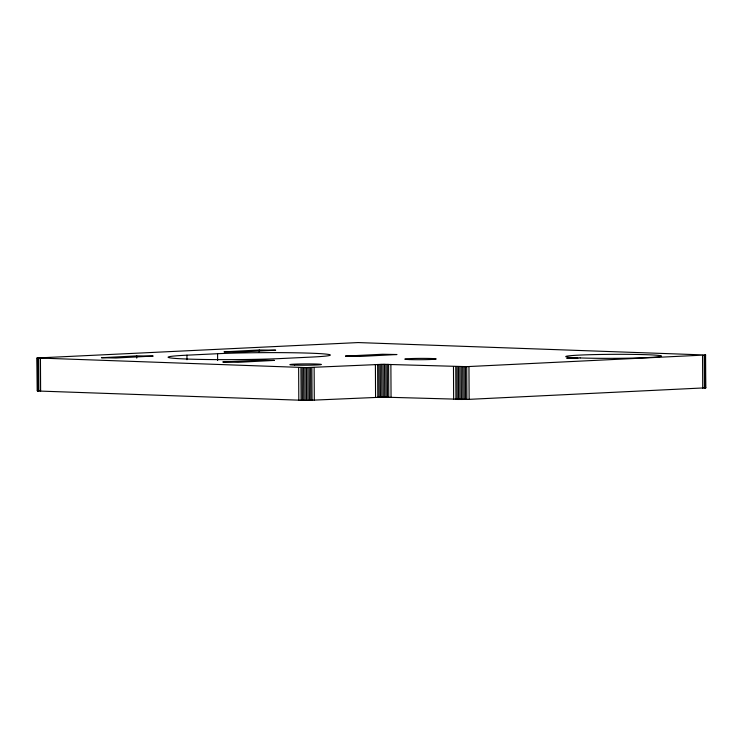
<?xml version="1.0" encoding="UTF-8"?>
<svg xmlns="http://www.w3.org/2000/svg" width="743" height="743" viewBox="0 0 743 743"><rect width="100%" height="100%" fill="white"/><g stroke="black" fill="none" stroke-linecap="round" stroke-linejoin="round"><path stroke-width="1.11" d="M37.15 357.977L358.163 342.569L705.674 354.996L466.706 366.643L383.109 364.311L306.422 367.609L37.15 357.977L37.326 390.799L40.614 391.106L306.59 400.431L383.277 397.134L466.883 399.455L705.85 387.818L702.562 387.512M37.326 390.799L40.447 390.456M136.731 355.878L101.447 357.736L115.908 358.005L153.16 356.064L136.731 355.878L136.749 358.135M259.279 349.99L223.996 351.857L238.447 352.117L275.699 350.185L259.279 349.99L259.288 352.256M186.948 355.182L217.588 353.714A65.69 2.749 -0.3 0 1 310.481 353.185A65.69 2.749 -0.3 0 1 311.475 357.077L280.845 358.544A65.69 2.749 -0.3 0 1 187.942 359.073A65.69 2.749 -0.3 0 1 186.948 355.182L186.976 359.714M705.571 354.94L705.776 387.874M705.339 355.117L705.506 387.939M704.893 355.182L705.061 387.995M704.271 355.238L704.438 388.05M702.553 355.34L702.729 388.162M468.963 366.559L469.13 399.372M466.706 366.643L466.883 399.455M465.434 366.671L465.601 399.493M464.078 366.698L464.254 399.52M462.685 366.717L462.852 399.539M461.254 366.736L461.422 399.548M459.824 366.736L459.991 399.558M458.412 366.736L458.589 399.548M457.056 366.726L457.224 399.539M455.765 366.698L455.933 399.52M453.481 366.643L453.648 399.465M390.883 364.404L391.05 397.226M388.598 364.349L388.765 397.161M387.307 364.321L387.474 397.143M385.942 364.311L386.119 397.134M384.54 364.311L384.707 397.124M383.109 364.311L383.277 397.134M381.679 364.33L381.846 397.143M380.277 364.349L380.444 397.161M378.921 364.376L379.097 397.189M377.648 364.404L377.815 397.226M375.401 364.488L375.568 397.31M314.131 367.432L314.298 400.254M311.874 367.516L312.051 400.338M310.602 367.553L310.769 400.375M309.246 367.581L309.422 400.403M307.843 367.599L308.02 400.421M306.422 367.609L306.59 400.431M304.992 367.618L305.159 400.431M303.581 367.609L303.757 400.431M302.225 367.599L302.392 400.421M300.934 367.581L301.101 400.403M298.64 367.525L298.816 400.338M217.588 353.714L217.625 360.504M40.438 358.284L40.614 391.106M38.673 358.2L38.85 391.022M38.032 358.154L38.199 390.967M37.494 357.857L37.726 390.92M37.224 357.922L37.429 390.855M222.984 361.98L238.001 362.315L274.436 360.401L259.976 360.141L222.984 361.98M345.569 356.083L359.723 356.454L396.976 354.522L382.524 354.253L345.569 356.083M567.011 358.284L577.785 358.284L567.011 358.284M409.514 359.575A15.742 0.659 -0.3 0 0 435.769 359.129A15.742 0.659 -0.3 0 0 416.284 358.432A15.742 0.659 -0.3 0 0 409.514 359.575M294.627 365.092A15.742 0.659 -0.3 0 0 320.883 364.646A15.742 0.659 -0.3 0 0 301.407 363.949A15.742 0.659 -0.3 0 0 294.627 365.092M580.144 357.94A47.905 2.006 -0.3 0 0 660.053 356.584A47.905 2.006 -0.3 0 0 600.762 354.467A47.905 2.006 -0.3 0 0 580.144 357.94"/></g></svg>
